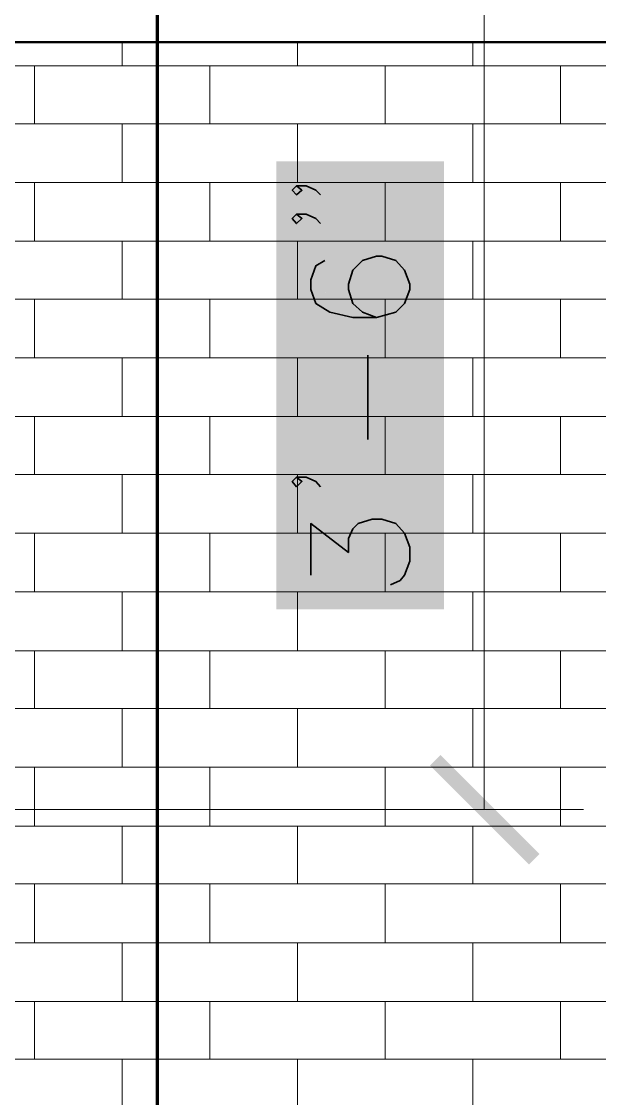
# Model space of a CAD drawing. Header units: inches. Extents: x 5 to 516, y -193 to 129.
# Drawn here: x 93.593 to 95.79, y -50.985 to -46.891 of the extents above; entities that cross this region are included whole.
import ezdxf

# ---------------------------------------------------------------- set-up
doc = ezdxf.new("R2010")
doc.units = ezdxf.units.IN
doc.header["$MEASUREMENT"] = 0
for name, color, linetype in [('Highlight', 210, 'Continuous'), ('PDF4_Geometry', 7, 'Continuous'), ('PDF4_Solid Fills', 7, 'Continuous')]:
    doc.layers.add(name, color=color, linetype=linetype)

msp = doc.modelspace()

# ---------------------------------------------------------------- linework, layer by layer
at = {"layer": 'Highlight'}
msp.add_line((72.5587536, -46.9696498), (133.673458, -46.9696498), dxfattribs=at)
at = {"layer": 'PDF4_Geometry', "lineweight": 70}
msp.add_lwpolyline([(94.1087567, -43.4929785), (94.1087567, -67.6729799)], dxfattribs=at)
at = {"layer": 'PDF4_Geometry', "lineweight": 15}
for points in [[(95.3520904, -49.8863167), (95.3520904, -46.3863164)], [(93.975422, -47.0596495), (93.975422, -46.9696495)], [(94.6420887, -47.0596495), (94.6420887, -46.9696495)], [(95.3087554, -47.0596495), (95.3087554, -46.9696495)], [(91.3120917, -47.0596495), (98.518759, -47.0596495)], [(93.6420886, -47.2796474), (93.6420886, -47.0596473)], [(94.3087553, -47.2796474), (94.3087553, -47.0596473)], [(94.9754221, -47.2796474), (94.9754221, -47.0596473)], [(95.6420888, -47.2796474), (95.6420888, -47.0596473)], [(91.3120917, -47.2796474), (98.518759, -47.2796474)], [(93.975422, -47.5029818), (93.975422, -47.2796484)], [(94.6420887, -47.5029818), (94.6420887, -47.2796484)], [(95.3087554, -47.5029818), (95.3087554, -47.2796484)], [(91.3120917, -47.5029818), (98.518759, -47.5029818)], [(93.6420886, -47.7263162), (93.6420886, -47.5029829)], [(94.3087553, -47.7263162), (94.3087553, -47.5029829)], [(94.9754221, -47.7263162), (94.9754221, -47.5029829)], [(95.6420888, -47.7263162), (95.6420888, -47.5029829)], [(91.3120917, -47.7263162), (98.518759, -47.7263162)], [(93.975422, -47.9463141), (93.975422, -47.7263141)], [(94.6420887, -47.9463141), (94.6420887, -47.7263141)], [(95.3087554, -47.9463141), (95.3087554, -47.7263141)], [(91.3120917, -47.9463141), (98.518759, -47.9463141)], [(93.6420886, -48.1696485), (93.6420886, -47.9463152)], [(94.3087553, -48.1696485), (94.3087553, -47.9463152)], [(94.9754221, -48.1696485), (94.9754221, -47.9463152)], [(95.6420888, -48.1696485), (95.6420888, -47.9463152)], [(91.3120917, -48.1696485), (98.518759, -48.1696485)], [(93.975422, -48.3929829), (93.975422, -48.1696496)], [(94.6420887, -48.3929829), (94.6420887, -48.1696496)], [(95.3087554, -48.3929829), (95.3087554, -48.1696496)], [(91.3120917, -48.3929829), (98.518759, -48.3929829)], [(93.6420886, -48.6129808), (93.6420886, -48.3929808)], [(94.3087553, -48.6129808), (94.3087553, -48.3929808)], [(94.9754221, -48.6129808), (94.9754221, -48.3929808)], [(95.6420888, -48.6129808), (95.6420888, -48.3929808)], [(91.3120917, -48.6129808), (98.518759, -48.6129808)], [(93.975422, -48.8363152), (93.975422, -48.6129819)], [(94.6420887, -48.8363152), (94.6420887, -48.6129819)], [(95.3087554, -48.8363152), (95.3087554, -48.6129819)], [(91.3120917, -48.8363152), (98.518759, -48.8363152)], [(93.6420886, -49.0596497), (93.6420886, -48.8363163)], [(94.3087553, -49.0596497), (94.3087553, -48.8363163)], [(94.9754221, -49.0596497), (94.9754221, -48.8363163)], [(95.6420888, -49.0596497), (95.6420888, -48.8363163)], [(91.3120917, -49.0596497), (98.518759, -49.0596497)], [(93.975422, -49.2829841), (93.975422, -49.0596508)], [(94.6420887, -49.2829841), (94.6420887, -49.0596508)], [(95.3087554, -49.2829841), (95.3087554, -49.0596508)], [(91.3120917, -49.2829841), (98.518759, -49.2829841)], [(93.6420886, -49.5029819), (93.6420886, -49.2829819)], [(94.3087553, -49.5029819), (94.3087553, -49.2829819)], [(94.9754221, -49.5029819), (94.9754221, -49.2829819)], [(95.6420888, -49.5029819), (95.6420888, -49.2829819)], [(91.3120917, -49.5029819), (98.518759, -49.5029819)], [(93.975422, -49.7263164), (93.975422, -49.502983)], [(94.6420887, -49.7263164), (94.6420887, -49.502983)], [(95.3087554, -49.7263164), (95.3087554, -49.502983)], [(91.3120917, -49.7263164), (98.518759, -49.7263164)], [(93.6420886, -49.9496508), (93.6420886, -49.7263175)], [(94.3087553, -49.9496508), (94.3087553, -49.7263175)], [(94.9754221, -49.9496508), (94.9754221, -49.7263175)], [(95.6420888, -49.9496508), (95.6420888, -49.7263175)], [(93.1420886, -49.8863167), (95.7287555, -49.8863167)], [(91.3120917, -49.9496508), (98.518759, -49.9496508)], [(93.975422, -50.1696487), (93.975422, -49.9496487)], [(94.6420887, -50.1696487), (94.6420887, -49.9496487)], [(95.3087554, -50.1696487), (95.3087554, -49.9496487)], [(91.3120917, -50.1696487), (98.518759, -50.1696487)], [(93.6420886, -50.3929831), (93.6420886, -50.1696498)], [(94.3087553, -50.3929831), (94.3087553, -50.1696498)], [(94.9754221, -50.3929831), (94.9754221, -50.1696498)], [(95.6420888, -50.3929831), (95.6420888, -50.1696498)], [(91.3120917, -50.3929831), (98.518759, -50.3929831)], [(93.975422, -50.6163175), (93.975422, -50.3929842)], [(94.6420887, -50.6163175), (94.6420887, -50.3929842)], [(95.3087554, -50.6163175), (95.3087554, -50.3929842)], [(91.3120917, -50.6163175), (98.518759, -50.6163175)], [(93.6420886, -50.8363154), (93.6420886, -50.6163154)], [(94.3087553, -50.8363154), (94.3087553, -50.6163154)], [(94.9754221, -50.8363154), (94.9754221, -50.6163154)], [(95.6420888, -50.8363154), (95.6420888, -50.6163154)], [(91.3120917, -50.8363154), (98.518759, -50.8363154)], [(93.975422, -51.0596498), (93.975422, -50.8363165)], [(94.6420887, -51.0596498), (94.6420887, -50.8363165)], [(95.3087554, -51.0596498), (95.3087554, -50.8363165)]]:
    msp.add_lwpolyline(points, dxfattribs=at)
at = {"layer": 'PDF4_Geometry', "lineweight": 50}
msp.add_lwpolyline([(128.1454246, -46.9696498), (91.3120883, -46.9696498)], dxfattribs=at)
at = {"layer": 'PDF4_Geometry', "lineweight": 35}
for points in [[(94.6387555, -47.5163146), (94.6587555, -47.5329812), (94.6387555, -47.5496479), (94.6220888, -47.5329812), (94.6387555, -47.5163146), (94.6754222, -47.5163146), (94.7120888, -47.5329812), (94.7287555, -47.5496479)], [(94.6387555, -47.6229769), (94.6587555, -47.6396436), (94.6387555, -47.6596436), (94.6220888, -47.6396436), (94.6387555, -47.6229769), (94.6754222, -47.6229769), (94.7120888, -47.6396436), (94.7287555, -47.6596436)], [(94.7454212, -47.7996466), (94.7120879, -47.8196466), (94.6920879, -47.8729799), (94.6920879, -47.9096466), (94.7120879, -47.9629799), (94.7654212, -47.9963133), (94.8520879, -48.0163133), (94.9420879, -48.0163133), (95.0154212, -47.9963133), (95.0487546, -47.9629799), (95.0687546, -47.9096466), (95.0687546, -47.8896466), (95.0487546, -47.8363133), (95.0154212, -47.7996466), (94.9620879, -47.7829799), (94.9420879, -47.7829799), (94.8887546, -47.7996466), (94.8520879, -47.8363133), (94.8354212, -47.8896466), (94.8354212, -47.9096466), (94.8520879, -47.9629799), (94.8887546, -47.9963133), (94.9420879, -48.0163133)], [(94.9087547, -48.4796461), (94.9087547, -48.1596461)], [(94.6387555, -48.622977), (94.6587555, -48.6396437), (94.6387555, -48.6596437), (94.6220888, -48.6396437), (94.6387555, -48.622977), (94.6754222, -48.622977), (94.7120888, -48.6396437), (94.7287555, -48.6596437)], [(94.6920901, -48.9963155), (94.6920901, -48.7996488), (94.8354234, -48.9096488), (94.8354234, -48.8563155), (94.8520901, -48.8196488), (94.8720901, -48.7996488), (94.9254234, -48.7829822), (94.9620901, -48.7829822), (95.0154234, -48.7996488), (95.0487567, -48.8363155), (95.0687567, -48.8896488), (95.0687567, -48.9429822), (95.0487567, -48.9963155), (95.0320901, -49.0163155), (94.9954234, -49.0329822)]]:
    msp.add_lwpolyline(points, dxfattribs=at)
at = {"layer": 'PDF4_Solid Fills', "color": 7, "lineweight": 50, "true_color": 0xffffff, "transparency": 33554559}
for points in [[(94.5620885, -49.1263136), (95.1987553, -49.1263136), (94.5620885, -47.4229802)], [(95.1987565, -49.1263136), (94.5620898, -47.4229802), (95.1987565, -47.4229802)]]:
    msp.add_solid(points, dxfattribs=at)
at = {"layer": 'PDF4_Solid Fills', "lineweight": 50, "transparency": 33554559}
for points in [[(95.1854237, -49.6796448), (95.1454237, -49.7196448), (95.5620904, -50.0563115)], [(95.1454219, -49.71965), (95.5620886, -50.0563167), (95.5220886, -50.0963167)]]:
    msp.add_solid(points, dxfattribs=at)

doc.saveas('drawing.dxf')
